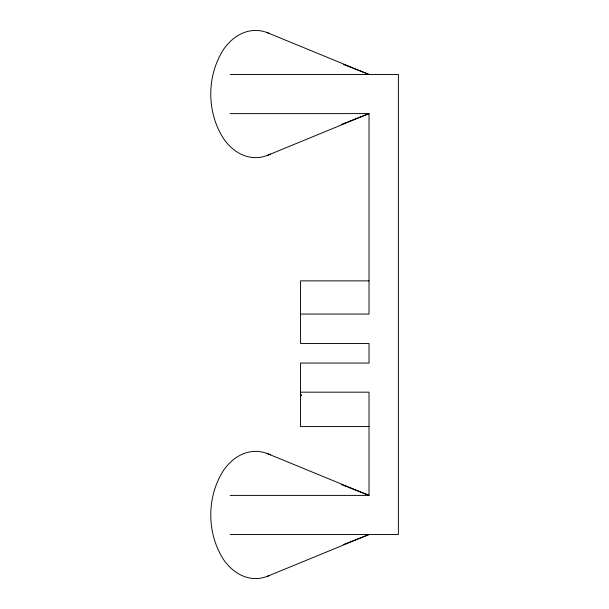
<?xml version="1.0" encoding="UTF-8"?>
<svg xmlns="http://www.w3.org/2000/svg" width="609" height="609" viewBox="0 0 609 609"><rect width="100%" height="100%" fill="white"/><g stroke="black" fill="none" stroke-linecap="round" stroke-linejoin="round"><path stroke-width="0.91" d="M267.222 155.462L369.031 113.601L369.031 314.061L300.549 314.061M267.222 576.38L369.031 534.527L343.423 544.522M341.649 124.289L346.072 122.569M347.838 121.876L369.031 113.601L230.202 113.601M300.549 395.698L301.493 395.66L300.549 395.568M230.202 74.473L398.377 74.473L398.377 534.527L230.202 534.527M369.031 280.871L300.549 280.871L300.549 343.484L369.031 343.484L369.031 363.048L300.549 363.048L300.549 426.566L369.031 426.566M300.549 392.173L369.031 392.173L369.031 495.399L230.202 495.399M300.549 394.655L301.288 394.693M343.423 64.478L369.031 74.473L267.222 32.62M341.657 484.711L346.072 486.431M347.838 487.124L369.031 495.399L267.222 453.538M269.627 575.368A63.587 44.967 -90 0 1 223.792 559.922C206.443 533.317 206.443 496.609 223.792 469.996A63.587 44.967 90 0 1 270.426 454.938M270.426 154.062A63.587 44.967 -90 0 1 223.792 139.004C206.443 112.391 206.443 75.683 223.792 49.078A63.587 44.967 90 0 1 269.627 33.632"/></g></svg>
